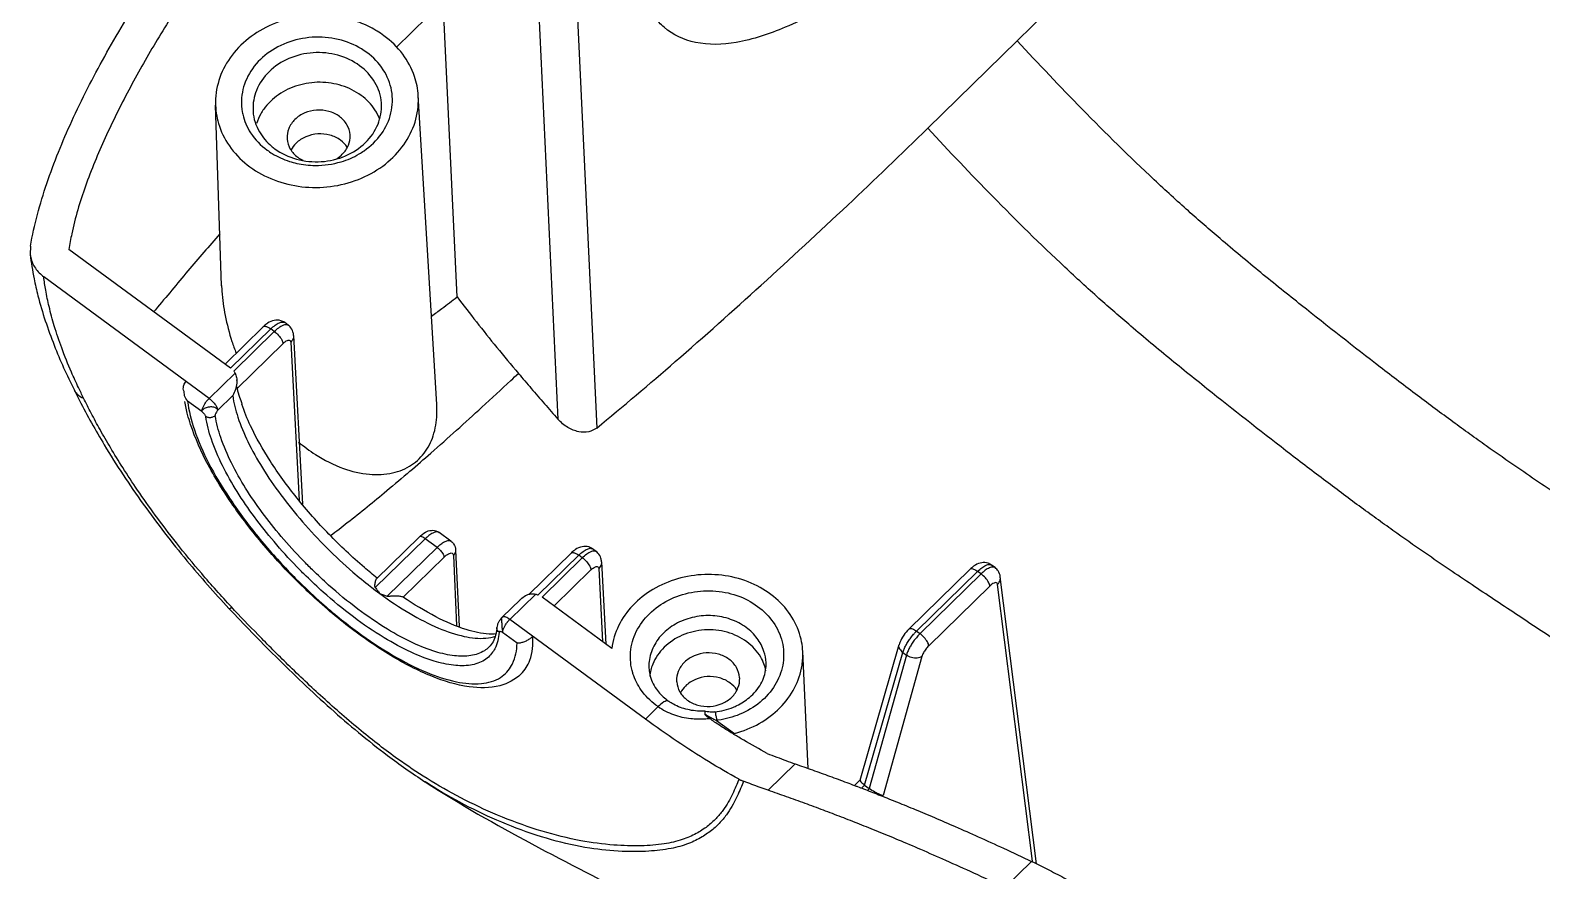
# Model space of a CAD drawing. Header units: inches. Extents: x 157915 to 159347, y -49911 to -48898.
# Drawn here: x 158950.72 to 158983.06, y -49868.74 to -49850.75 of the extents above; entities that cross this region are included whole.
import ezdxf

# ---------------------------------------------------------------- set-up
doc = ezdxf.new("R2010")
doc.units = ezdxf.units.IN
doc.header["$LTSCALE"] = 2
doc.header["$MEASUREMENT"] = 0
doc.layers.get('0').update_dxf_attribs({"linetype": 'CONTINUOUS'})

msp = doc.modelspace()

# ---------------------------------------------------------------- linework, layer by layer
at = {"color": 7, "linetype": 'Continuous'}
for p, q in [((158958.547, -49851.119), (158959.557, -49850.131)), ((158959.854, -49856.457), (158959.557, -49850.131)), ((158961.604, -49850.397), (158962.012, -49859.075)), ((158962.421, -49850.342), (158962.84, -49859.264)), ((158971.837, -49850.975), (158969.925, -49852.847)), ((158959.419, -49858.758), (158959.023, -49852.147)), ((158954.815, -49856.218), (158954.686, -49852.35)), ((158950.726, -49855.373), (158950.721, -49855.549)), ((158955.008, -49857.984), (158951.55, -49855.441)), ((158954.549, -49858.63), (158951.012, -49856.028)), ((158956.241, -49857.063), (158956.166, -49857.008)), ((158954.889, -49857.897), (158955.706, -49857.097)), ((158955.008, -49857.984), (158955.868, -49857.142)), ((158955.074, -49858.047), (158955.942, -49857.197)), ((158955.942, -49857.197), (158955.868, -49857.142)), ((158956.355, -49857.283), (158956.545, -49860.896)), ((158955.145, -49858.42), (158956.129, -49857.456)), ((158956.295, -49857.428), (158956.474, -49860.815)), ((158954.549, -49858.63), (158955.102, -49858.089)), ((158955.142, -49858.25), (158955.14, -49858.231)), ((158951.658, -49858.443), (158951.658, -49858.443)), ((158954.395, -49858.913), (158954.087, -49858.686)), ((158954.735, -49858.883), (158955.055, -49858.57)), ((158959.042, -49861.598), (158958.131, -49862.49)), ((158959.723, -49861.686), (158959.47, -49861.499)), ((158959.172, -49861.634), (158958.104, -49862.679)), ((158958.357, -49862.865), (158959.426, -49861.82)), ((158959.426, -49861.82), (158959.172, -49861.634)), ((158959.821, -49861.878), (158959.898, -49863.516)), ((158962.828, -49861.908), (158962.753, -49861.853)), ((158958.699, -49862.886), (158959.575, -49862.028)), ((158959.773, -49861.994), (158959.843, -49863.493)), ((158961.388, -49862.829), (158962.293, -49861.942)), ((158961.587, -49862.838), (158962.456, -49861.988)), ((158961.67, -49862.884), (158962.53, -49862.042)), ((158962.53, -49862.042), (158962.456, -49861.988)), ((158962.943, -49862.128), (158963.036, -49863.889)), ((158971.362, -49862.253), (158971.287, -49862.198)), ((158961.928, -49863.074), (158962.717, -49862.302)), ((158962.883, -49862.273), (158962.965, -49863.837)), ((158969.52, -49863.567), (158970.827, -49862.288)), ((158969.683, -49863.612), (158970.99, -49862.333)), ((158971.064, -49862.387), (158969.757, -49863.666)), ((158971.064, -49862.387), (158970.99, -49862.333)), ((158972.25, -49868.592), (158971.475, -49862.45)), ((158958.699, -49862.886), (158958.704, -49862.889)), ((158961.535, -49862.82), (158960.982, -49863.361)), ((158963.163, -49863.982), (158961.67, -49862.884)), ((158971.251, -49862.647), (158969.944, -49863.926)), ((158972.164, -49868.538), (158971.416, -49862.612)), ((158954.972, -49863.126), (158954.972, -49863.126)), ((158961.209, -49862.934), (158960.819, -49863.316)), ((158960.704, -49863.533), (158960.705, -49863.532)), ((158960.805, -49863.331), (158960.819, -49863.316)), ((158963.882, -49865.495), (158960.982, -49863.361)), ((158961.136, -49863.871), (158960.828, -49863.644)), ((158969.683, -49863.612), (158969.757, -49863.666)), ((158960.536, -49863.954), (158960.534, -49863.955)), ((158967.366, -49866.552), (158967.249, -49864.047)), ((158968.475, -49866.802), (158969.311, -49863.902)), ((158968.573, -49866.909), (158969.391, -49864.072)), ((158969.466, -49864.127), (158968.672, -49866.982)), ((158969.799, -49864.156), (158968.971, -49867.133)), ((158969.391, -49864.072), (158969.466, -49864.127)), ((158961.224, -49864.53), (158961.246, -49864.508)), ((158963.957, -49864.404), (158963.957, -49864.404)), ((158966.463, -49864.288), (158966.463, -49864.286)), ((158964.154, -49865.229), (158963.882, -49865.495)), ((158965.151, -49865.328), (158965.151, -49865.328)), ((158965.237, -49865.469), (158965.251, -49865.48)), ((158965.406, -49865.523), (158965.788, -49865.804)), ((158967.086, -49866.453), (158966.508, -49867.019)), ((158959.173, -49866.841), (158959.166, -49866.836)), ((158968.478, -49866.796), (158968.356, -49866.916)), ((158968.572, -49866.909), (158968.506, -49866.973)), ((158968.573, -49866.909), (158968.672, -49866.982)), ((158968.632, -49867.022), (158968.673, -49866.983)), ((158972.145, -49868.541), (158971.571, -49869.103))]:
    msp.add_line(p, q, dxfattribs=at)
for points, start_tangent, end_tangent in [([(158977.112, -49835.976), (158977.037, -49837.144), (158976.709, -49838.523), (158976.142, -49840.052), (158975.36, -49841.669), (158974.384, -49843.329), (158973.245, -49844.974), (158971.992, -49846.529), (158970.679, -49847.924), (158969.355, -49849.111), (158968.069, -49850.045), (158966.874, -49850.686), (158965.824, -49851.009), (158964.952, -49851.009), (158964.284, -49850.686), (158964.078, -49850.464)], (0.049817, -0.998758), (-0.600018, 0.799986)), ([(158971.837, -49850.975), (158973.534, -49849.283), (158975.362, -49847.397), (158977.19, -49845.447), (158978.87, -49843.577)], (0.714712, 0.699419), (0.658327, 0.752732)), ([(158950.726, -49855.373), (158951.077, -49854.028), (158951.609, -49852.698), (158952.314, -49851.308), (158953.14, -49849.931), (158954.059, -49848.574), (158954.706, -49847.685), (158955.431, -49846.728), (158956.008, -49845.992)], (0.166281, 0.986078), (0.622296, 0.782782)), ([(158956.352, -49846.83), (158955.6, -49847.808), (158954.757, -49848.954), (158954.037, -49850.001), (158953.4, -49851.017), (158952.829, -49852.031), (158952.325, -49853.055), (158951.902, -49854.088), (158951.61, -49855.105), (158951.55, -49855.441)], (-0.617606, -0.786487), (-0.145992, -0.989286)), ([(158958.117, -49850.752), (158957.773, -49850.586), (158957.179, -49850.441), (158956.565, -49850.445), (158955.967, -49850.597), (158955.449, -49850.883), (158955.038, -49851.285), (158954.778, -49851.761), (158954.685, -49852.284), (158954.686, -49852.35)], (-0.859552, 0.511048), (0.033777, -0.999429)), ([(158957.923, -49851.225), (158957.444, -49850.983), (158956.894, -49850.896), (158956.339, -49850.975), (158955.846, -49851.21), (158955.476, -49851.572), (158955.271, -49852.019), (158955.258, -49852.496), (158955.268, -49852.547)], (-0.805578, 0.59249), (0.219276, -0.975663)), ([(158958.141, -49850.766), (158958.117, -49850.752)], (-0.853053, 0.521825), (-0.859552, 0.511048)), ([(158958.289, -49850.866), (158958.141, -49850.766)], (-0.805578, 0.59249), (-0.853053, 0.521825)), ([(158958.69, -49851.26), (158958.289, -49850.866)], (-0.600241, 0.799819), (-0.805578, 0.59249)), ([(158957.769, -49851.508), (158957.305, -49851.285), (158956.774, -49851.231), (158956.256, -49851.355), (158955.83, -49851.638), (158955.56, -49852.036), (158955.488, -49852.461)], (-0.805578, 0.59249), (0.045377, -0.99897)), ([(158958.439, -49852.519), (158958.452, -49852.042), (158958.273, -49851.593), (158957.923, -49851.225)], (0.228678, 0.973502), (-0.805578, 0.59249)), ([(159003.568, -49874.165), (159002.993, -49873.851), (159002.515, -49873.582), (159002.045, -49873.313), (159001.133, -49872.772), (159000.255, -49872.232), (158999.408, -49871.694), (158997.794, -49870.627), (158997.025, -49870.103), (158996.276, -49869.586), (158995.382, -49868.961), (158994.511, -49868.346), (158992.834, -49867.154), (158992.03, -49866.582), (158991.251, -49866.03), (158990.497, -49865.499), (158989.77, -49864.991), (158988.799, -49864.32), (158987.896, -49863.703), (158987.035, -49863.121), (158986.192, -49862.556), (158985.343, -49861.991), (158984.466, -49861.408), (158983.54, -49860.792), (158983.053, -49860.464), (158982.546, -49860.117), (158981.873, -49859.647), (158981.521, -49859.395), (158981.158, -49859.132), (158980.402, -49858.569), (158979.605, -49857.962), (158977.918, -49856.639), (158977.048, -49855.938), (158976.177, -49855.21), (158975.498, -49854.618), (158974.77, -49853.952), (158973.224, -49852.436), (158971.837, -49850.975)], (-0.880099, 0.474791), (-0.679136, 0.734012)), ([(158958.234, -49852.332), (158958.233, -49852.304), (158958.095, -49851.866), (158957.769, -49851.508)], (-0.045377, 0.99897), (-0.805578, 0.59249)), ([(158959.022, -49852.148), (158958.943, -49851.738), (158958.69, -49851.26)], (-0.060289, 0.998181), (-0.600241, 0.799819)), ([(158957.799, -49852.143), (158957.391, -49851.937), (158956.923, -49851.863), (158956.451, -49851.93), (158956.033, -49852.13), (158955.717, -49852.439)], (-0.805578, 0.59249), (-0.578655, -0.815572)), ([(158955.421, -49853.673), (158955.938, -49853.953), (158956.531, -49854.098), (158957.146, -49854.094), (158957.743, -49853.941), (158958.262, -49853.656), (158958.673, -49853.254), (158958.932, -49852.778), (158959.025, -49852.255), (158959.022, -49852.148)], (0.805578, -0.59249), (-0.060289, 0.998181)), ([(158958.097, -49852.456), (158957.799, -49852.143)], (-0.543449, 0.839442), (-0.805578, 0.59249)), ([(158954.686, -49852.35), (158954.768, -49852.801), (158955.021, -49853.279), (158955.421, -49853.673)], (0.033777, -0.999429), (0.805578, -0.59249)), ([(158955.268, -49852.547), (158955.437, -49852.946), (158955.788, -49853.314)], (0.219276, -0.975663), (0.805578, -0.59249)), ([(158955.488, -49852.461), (158955.489, -49852.488), (158955.627, -49852.927), (158955.883, -49853.23)], (0.045377, -0.99897), (0.762117, -0.647439)), ([(158955.655, -49852.536), (158955.563, -49852.747)], (-0.494363, -0.869256), (-0.299428, -0.954119)), ([(158955.717, -49852.439), (158955.655, -49852.536)], (-0.578655, -0.815572), (-0.494363, -0.869256)), ([(158955.953, -49853.285), (158956.417, -49853.508), (158956.948, -49853.561), (158957.467, -49853.438), (158957.893, -49853.155), (158958.162, -49852.757), (158958.234, -49852.332)], (0.805578, -0.59249), (-0.045377, 0.99897)), ([(158957.337, -49852.595), (158957.109, -49852.486), (158956.848, -49852.46), (158956.593, -49852.52), (158956.384, -49852.659), (158956.252, -49852.855), (158956.216, -49853.064)], (-0.805578, 0.59249), (0.045985, -0.998942)), ([(158957.757, -49853.398), (158957.864, -49853.329), (158958.235, -49852.966), (158958.439, -49852.519)], (0.863305, 0.504682), (0.228678, 0.973502)), ([(158958.197, -49852.653), (158958.097, -49852.456)], (-0.359935, 0.932977), (-0.543449, 0.839442)), ([(158957.565, -49853), (158957.565, -49852.987), (158957.497, -49852.771), (158957.337, -49852.595)], (-0.045985, 0.998942), (-0.805578, 0.59249)), ([(158962.84, -49859.264), (158964.521, -49857.843), (158966.362, -49856.203), (158968.21, -49854.492), (158969.925, -49852.847)], (0.774603, 0.632448), (0.714712, 0.699419)), ([(159001.656, -49876.036), (159001.081, -49875.722), (159000.603, -49875.453), (159000.133, -49875.184), (158999.222, -49874.643), (158998.343, -49874.103), (158997.496, -49873.565), (158995.882, -49872.498), (158995.113, -49871.974), (158994.364, -49871.457), (158993.47, -49870.832), (158992.599, -49870.217), (158990.922, -49869.025), (158990.118, -49868.453), (158989.339, -49867.901), (158988.585, -49867.37), (158987.858, -49866.862), (158986.887, -49866.191), (158985.984, -49865.574), (158985.123, -49864.992), (158984.28, -49864.427), (158983.431, -49863.862), (158982.554, -49863.279), (158981.628, -49862.663), (158981.141, -49862.335), (158980.634, -49861.989), (158979.961, -49861.518), (158979.609, -49861.266), (158979.246, -49861.003), (158978.49, -49860.44), (158977.693, -49859.833), (158976.006, -49858.51), (158975.136, -49857.809), (158974.265, -49857.081), (158973.586, -49856.489), (158972.858, -49855.823), (158971.312, -49854.307), (158969.925, -49852.846)], (-0.880095, 0.474797), (-0.679135, 0.734014)), ([(158956.216, -49853.064), (158956.217, -49853.077), (158956.285, -49853.292), (158956.445, -49853.468)], (0.045985, -0.998942), (0.805578, -0.59249)), ([(158956.408, -49853.167), (158956.299, -49853.313)], (-0.714315, -0.699824), (-0.465606, -0.884992)), ([(158957.361, -49853.103), (158957.133, -49852.994), (158956.872, -49852.968), (158956.617, -49853.029), (158956.408, -49853.167)], (-0.805578, 0.59249), (-0.714315, -0.699824)), ([(158957.287, -49853.492), (158957.398, -49853.404), (158957.53, -49853.209), (158957.565, -49853)], (0.846869, 0.531801), (-0.045985, 0.998942)), ([(158957.503, -49853.252), (158957.361, -49853.103)], (-0.55404, 0.83249), (-0.805578, 0.59249)), ([(158955.788, -49853.314), (158955.899, -49853.389)], (0.805578, -0.59249), (0.853478, -0.521129)), ([(158955.883, -49853.23), (158955.953, -49853.285)], (0.762117, -0.647439), (0.805578, -0.59249)), ([(158955.899, -49853.389), (158956.267, -49853.556)], (0.853478, -0.521129), (0.952375, -0.304929)), ([(158956.423, -49853.598), (158956.817, -49853.643), (158957.372, -49853.564), (158957.757, -49853.398)], (0.975968, -0.217915), (0.863305, 0.504682)), ([(158956.445, -49853.468), (158956.551, -49853.532)], (0.805578, -0.59249), (0.901048, -0.43372)), ([(158956.267, -49853.556), (158956.423, -49853.598)], (0.952375, -0.304929), (0.975968, -0.217915)), ([(158954.775, -49855.107), (158954.095, -49855.9), (158953.403, -49856.731), (158953.366, -49856.776)], (-0.654269, -0.756262), (-0.62646, -0.779453)), ([(158950.721, -49855.549), (158950.803, -49856.067)], (0.11292, -0.993604), (0.196933, -0.980417)), ([(158950.721, -49855.549), (158950.732, -49855.615), (158950.832, -49855.843), (158951.012, -49856.028)], (0.111426, -0.993773), (0.805578, -0.59249)), ([(158950.803, -49856.067), (158950.887, -49856.434), (158951.234, -49857.493), (158951.658, -49858.443)], (0.196933, -0.980417), (0.443225, -0.89641)), ([(158951.753, -49858.399), (158951.603, -49858.068), (158951.394, -49857.548), (158951.236, -49857.078), (158951.125, -49856.664), (158951.053, -49856.313), (158951.011, -49856.028)], (-0.425813, 0.904811), (-0.114703, 0.9934)), ([(158954.815, -49856.213), (158954.821, -49856.336), (158954.892, -49856.856), (158955.037, -49857.41), (158955.126, -49857.659)], (0.033739, -0.999431), (0.36062, -0.932713)), ([(158959.306, -49856.87), (158959.527, -49856.705), (158959.854, -49856.457)], (0.803708, 0.595024), (0.793237, 0.608913)), ([(158959.854, -49856.457), (158960.267, -49856.992), (158960.703, -49857.538), (158961.166, -49858.094)], (0.602417, -0.798182), (0.646067, -0.76328)), ([(158955.78, -49857.034), (158955.706, -49857.097)], (-0.810383, -0.5859), (-0.713399, -0.700758)), ([(158955.707, -49857.098), (158955.715, -49857.091), (158955.779, -49857.093), (158955.868, -49857.142)], (0.652708, 0.75761), (0.805578, -0.59249)), ([(158955.797, -49857.022), (158955.78, -49857.034)], (-0.832446, -0.554106), (-0.810383, -0.5859)), ([(158955.941, -49856.96), (158955.797, -49857.022)], (-0.981746, -0.190194), (-0.832446, -0.554106)), ([(158955.868, -49857.142), (158955.961, -49857.063), (158956.053, -49857.01), (158956.129, -49856.995), (158956.165, -49857.008)], (0.714699, 0.699433), (0.82596, -0.563728)), ([(158956.081, -49856.966), (158955.941, -49856.96)], (-0.959102, 0.28306), (-0.981746, -0.190194)), ([(158955.942, -49857.197), (158956.038, -49857.116), (158956.131, -49857.063), (158956.207, -49857.05)], (0.714686, 0.699445), (0.982257, -0.187541)), ([(158956.165, -49857.007), (158956.081, -49856.966)], (-0.806395, 0.591377), (-0.959102, 0.28306)), ([(158956.207, -49857.05), (158956.24, -49857.063)], (0.982257, -0.187541), (0.820143, -0.572159)), ([(158956.341, -49857.205), (158956.28, -49857.098), (158956.24, -49857.063)], (-0.300205, 0.953875), (-0.805918, 0.592027)), ([(158955.942, -49857.197), (158956.033, -49857.28), (158956.102, -49857.375)], (0.805578, -0.59249), (0.48379, -0.875184)), ([(158956.102, -49857.375), (158956.129, -49857.456)], (0.48379, -0.875184), (0.052591, -0.998616)), ([(158956.129, -49857.456), (158956.177, -49857.416), (158956.224, -49857.389), (158956.262, -49857.383), (158956.286, -49857.398)], (0.714662, 0.69947), (0.604563, -0.796557)), ([(158956.286, -49857.398), (158956.295, -49857.428)], (0.604563, -0.796557), (0.052353, -0.998629)), ([(158956.355, -49857.283), (158956.351, -49857.332), (158956.295, -49857.428)], (0.053502, -0.998568), (-0.714712, -0.699419)), ([(158956.355, -49857.283), (158956.341, -49857.205)], (-0.054124, 0.998534), (-0.300205, 0.953875)), ([(158955.074, -49858.047), (158955.089, -49858.067), (158955.102, -49858.089)], (0.626587, -0.779351), (0.495597, -0.868553)), ([(158953.997, -49858.451), (158954.008, -49858.346), (158954.056, -49858.268)], (-0.069381, 0.99759), (0.714712, 0.699419)), ([(158955.14, -49858.231), (158955.139, -49858.307), (158955.112, -49858.439), (158955.055, -49858.57)], (0.061301, -0.998119), (-0.492719, -0.870188)), ([(158955.102, -49858.089), (158955.135, -49858.186)], (0.493447, -0.869776), (0.168736, -0.985661)), ([(158955.135, -49858.186), (158955.14, -49858.231)], (0.168736, -0.985661), (0.061301, -0.998119)), ([(158958.844, -49860.191), (158959.291, -49859.801), (158960.385, -49858.817), (158961.003, -49858.246), (158961.166, -49858.094)], (0.757471, 0.652869), (0.73093, 0.682452)), ([(158961.166, -49858.094), (158961.441, -49858.417), (158961.723, -49858.744), (158962.012, -49859.075)], (0.646083, -0.763267), (0.659335, -0.751849)), ([(158951.658, -49858.443), (158951.775, -49858.675)], (0.443118, -0.896463), (0.457961, -0.888972)), ([(158951.658, -49858.443), (158951.72, -49858.531), (158951.863, -49858.627)], (0.445861, -0.895102), (0.918561, -0.395278)), ([(158951.863, -49858.627), (158951.753, -49858.399)], (-0.443127, 0.896459), (-0.425813, 0.904811)), ([(158951.775, -49858.675), (158952.306, -49859.627), (158953.136, -49860.891), (158954.073, -49862.105), (158954.972, -49863.126)], (0.457961, -0.888972), (0.682179, -0.731185)), ([(158955.024, -49863.092), (158954.389, -49862.382), (158953.848, -49861.724), (158953.395, -49861.128), (158953.017, -49860.593), (158952.701, -49860.112), (158952.437, -49859.682), (158952.214, -49859.295), (158952.025, -49858.946), (158951.863, -49858.627)], (-0.682149, 0.731213), (-0.443171, 0.896437)), ([(158954.087, -49858.686), (158954.025, -49858.573), (158953.998, -49858.453), (158953.997, -49858.451)], (-0.59236, 0.805673), (-0.069381, 0.99759)), ([(158954.087, -49858.686), (158954.233, -49859.302), (158954.537, -49860.009), (158954.986, -49860.769), (158955.557, -49861.547), (158956.224, -49862.306), (158956.493, -49862.578)], (0.112982, -0.993597), (0.713276, -0.700884)), ([(158954.395, -49858.913), (158954.414, -49858.829), (158954.47, -49858.725), (158954.549, -49858.63)], (-0.04664, 0.998912), (0.714712, 0.699419)), ([(158954.549, -49858.63), (158954.635, -49858.708), (158954.704, -49858.801), (158954.735, -49858.883)], (0.805578, -0.59249), (0.118923, -0.992903)), ([(158955.055, -49858.57), (158955.163, -49859.034)], (0.125098, -0.992144), (0.311369, -0.950289)), ([(158955.143, -49858.379), (158955.145, -49858.42)], (-0.013536, -0.999908), (0.190998, -0.98159)), ([(158955.145, -49858.42), (158955.198, -49858.603), (158955.25, -49858.753)], (0.190998, -0.98159), (0.309656, -0.950849)), ([(158954.089, -49858.978), (158954.027, -49858.698)], (-0.259448, 0.965757), (-0.167145, 0.985932)), ([(158954.151, -49859.187), (158954.089, -49858.978)], (-0.312932, 0.949776), (-0.259448, 0.965757)), ([(158954.735, -49858.883), (158954.693, -49858.838), (158954.606, -49858.814), (158954.505, -49858.824), (158954.425, -49858.861), (158954.395, -49858.913)], (-0.27388, 0.961764), (0.205939, -0.978565)), ([(158954.395, -49858.913), (158954.447, -49858.965), (158954.466, -49858.994), (158954.475, -49859.018)], (0.791227, -0.611523), (0.146075, -0.989273)), ([(158954.679, -49858.998), (158954.634, -49859.028), (158954.607, -49859.038), (158954.579, -49859.043), (158954.551, -49859.043), (158954.524, -49859.039), (158954.475, -49859.018)], (-0.713614, -0.700539), (-0.826371, 0.563126)), ([(158956.42, -49862.23), (158955.937, -49861.697), (158955.517, -49861.166), (158955.149, -49860.626), (158954.835, -49860.068), (158954.597, -49859.505), (158954.475, -49859.018)], (-0.695586, 0.718443), (-0.146076, 0.989273)), ([(158954.735, -49858.883), (158954.694, -49858.943), (158954.681, -49858.973), (158954.678, -49858.997)], (-0.688268, -0.725456), (0.127321, -0.991862)), ([(158956.557, -49862.099), (158956.09, -49861.584), (158955.685, -49861.073), (158955.33, -49860.552), (158955.027, -49860.013), (158954.797, -49859.469), (158954.679, -49858.997)], (-0.695595, 0.718434), (-0.145944, 0.989293)), ([(158958.143, -49862.475), (158957.87, -49862.249), (158957.111, -49861.536), (158956.424, -49860.758), (158955.851, -49859.964), (158955.434, -49859.215), (158955.25, -49858.753)], (-0.78207, 0.623191), (-0.308064, 0.951366)), ([(158956.461, -49859.564), (158956.824, -49859.83), (158957.422, -49860.129), (158957.977, -49860.255), (158958.473, -49860.226), (158958.88, -49860.054), (158959.178, -49859.762), (158959.359, -49859.377), (158959.423, -49858.913), (158959.419, -49858.765)], (0.768848, -0.639431), (-0.0592, 0.998246)), ([(158956.475, -49862.586), (158955.813, -49861.882), (158955.095, -49860.968), (158954.529, -49860.054), (158954.151, -49859.187)], (-0.712675, 0.701494), (-0.312932, 0.949776)), ([(158955.163, -49859.034), (158955.377, -49859.556), (158955.687, -49860.116), (158956.081, -49860.695), (158956.546, -49861.273), (158957.066, -49861.83), (158957.622, -49862.347), (158957.998, -49862.655)], (0.311369, -0.950289), (0.789245, -0.614078)), ([(158962.84, -49859.264), (158962.671, -49859.344), (158962.455, -49859.343), (158962.224, -49859.252), (158962.012, -49859.075)], (-0.774603, -0.632448), (-0.659335, 0.751849)), ([(158958.844, -49860.191), (158958.348, -49860.612), (158957.505, -49861.297), (158957.148, -49861.572)], (-0.757472, -0.652868), (-0.798139, -0.602473)), ([(158959.042, -49861.598), (158959.174, -49861.496)], (0.714712, 0.699419), (0.878628, 0.477506)), ([(158959.172, -49861.634), (158959.1, -49861.594), (158959.049, -49861.592), (158959.043, -49861.598)], (-0.805578, 0.59249), (-0.648607, -0.761124)), ([(158959.47, -49861.5), (158959.456, -49861.492), (158959.402, -49861.488), (158959.331, -49861.513), (158959.252, -49861.564), (158959.172, -49861.634)], (-0.794227, 0.607622), (-0.714712, -0.699419)), ([(158959.174, -49861.496), (158959.306, -49861.455)], (0.878628, 0.477506), (0.996652, 0.08176)), ([(158959.306, -49861.455), (158959.431, -49861.476)], (0.996652, 0.08176), (0.906231, -0.422784)), ([(158959.431, -49861.476), (158959.47, -49861.499)], (0.906231, -0.422784), (0.804558, -0.593874)), ([(158959.426, -49861.82), (158959.505, -49861.751), (158959.584, -49861.699), (158959.655, -49861.674), (158959.71, -49861.678), (158959.723, -49861.686)], (0.714712, 0.699419), (0.794227, -0.607622)), ([(158959.426, -49861.82), (158959.499, -49861.887), (158959.553, -49861.963), (158959.575, -49862.028)], (0.805578, -0.59249), (0.04664, -0.998912)), ([(158959.723, -49861.686), (158959.78, -49861.746), (158959.821, -49861.878)], (0.804558, -0.593874), (0.04664, -0.998912)), ([(158959.821, -49861.878), (158959.818, -49861.917), (158959.773, -49861.994)], (0.047772, -0.998858), (-0.714712, -0.699419)), ([(158962.367, -49861.879), (158962.293, -49861.942)], (-0.810383, -0.5859), (-0.713399, -0.700758)), ([(158962.294, -49861.943), (158962.303, -49861.936), (158962.367, -49861.938), (158962.456, -49861.988)], (0.652708, 0.75761), (0.805578, -0.59249)), ([(158962.385, -49861.867), (158962.367, -49861.879)], (-0.832446, -0.554106), (-0.810383, -0.5859)), ([(158962.529, -49861.805), (158962.385, -49861.867)], (-0.981746, -0.190194), (-0.832446, -0.554106)), ([(158962.456, -49861.988), (158962.549, -49861.908), (158962.64, -49861.855), (158962.717, -49861.84), (158962.753, -49861.853)], (0.714699, 0.699433), (0.82596, -0.563728)), ([(158962.669, -49861.811), (158962.529, -49861.805)], (-0.959102, 0.28306), (-0.981746, -0.190194)), ([(158962.53, -49862.042), (158962.626, -49861.961), (158962.719, -49861.908), (158962.795, -49861.895)], (0.714686, 0.699445), (0.982257, -0.187541)), ([(158962.753, -49861.853), (158962.669, -49861.811)], (-0.806395, 0.591377), (-0.959102, 0.28306)), ([(158962.795, -49861.895), (158962.828, -49861.909)], (0.982257, -0.187541), (0.820143, -0.572159)), ([(158962.929, -49862.05), (158962.867, -49861.943), (158962.828, -49861.908)], (-0.300205, 0.953875), (-0.805918, 0.592027)), ([(158956.628, -49862.439), (158956.42, -49862.23)], (-0.71458, 0.699554), (-0.695586, 0.718443)), ([(158956.759, -49862.302), (158956.557, -49862.099)], (-0.714736, 0.699395), (-0.695595, 0.718434)), ([(158959.575, -49862.028), (158959.623, -49861.987), (158959.671, -49861.956), (158959.713, -49861.941), (158959.746, -49861.943), (158959.766, -49861.962)], (0.714712, 0.699419), (0.486222, -0.873835)), ([(158959.766, -49861.962), (158959.773, -49861.994)], (0.486222, -0.873835), (0.04664, -0.998912)), ([(158962.53, -49862.042), (158962.621, -49862.125), (158962.69, -49862.22)], (0.805578, -0.59249), (0.48379, -0.875184)), ([(158962.69, -49862.22), (158962.717, -49862.302)], (0.48379, -0.875184), (0.052591, -0.998616)), ([(158962.717, -49862.302), (158962.765, -49862.261), (158962.812, -49862.235), (158962.85, -49862.228), (158962.874, -49862.243)], (0.714662, 0.69947), (0.604563, -0.796557)), ([(158962.874, -49862.243), (158962.883, -49862.273)], (0.604563, -0.796557), (0.052353, -0.998629)), ([(158962.943, -49862.128), (158962.938, -49862.178), (158962.883, -49862.273)], (0.053502, -0.998568), (-0.714712, -0.699419)), ([(158962.943, -49862.128), (158962.929, -49862.05)], (-0.054124, 0.998534), (-0.300205, 0.953875)), ([(158970.904, -49862.223), (158970.827, -49862.288)], (-0.813391, -0.581717), (-0.713774, -0.700376)), ([(158970.925, -49862.208), (158970.904, -49862.223)], (-0.840223, -0.542242), (-0.813391, -0.581717)), ([(158971.077, -49862.148), (158970.944, -49862.197), (158970.925, -49862.208)], (-0.989504, -0.144503), (-0.840223, -0.542242)), ([(158970.99, -49862.333), (158971.08, -49862.256), (158971.169, -49862.202), (158971.245, -49862.185), (158971.287, -49862.198)], (0.714704, 0.699427), (0.827465, -0.561517)), ([(158971.212, -49862.159), (158971.077, -49862.148)], (-0.948143, 0.317843), (-0.989504, -0.144503)), ([(158971.362, -49862.254), (158971.319, -49862.24), (158971.243, -49862.257), (158971.154, -49862.31)], (-0.824693, 0.565581), (-0.80611, -0.591766)), ([(158971.287, -49862.198), (158971.212, -49862.159)], (-0.806112, 0.591763), (-0.948143, 0.317843)), ([(158960.632, -49864.038), (158960.441, -49864.231), (158960.139, -49864.34), (158959.78, -49864.343), (158959.361, -49864.253), (158958.869, -49864.064), (158958.291, -49863.753), (158957.635, -49863.308), (158956.987, -49862.775), (158956.628, -49862.439)], (-0.543287, -0.839547), (-0.71458, 0.699554)), ([(158960.534, -49863.955), (158960.438, -49864.031), (158960.147, -49864.136), (158959.8, -49864.14), (158959.395, -49864.053), (158958.921, -49863.869), (158958.362, -49863.57), (158957.73, -49863.14), (158957.104, -49862.625), (158956.759, -49862.302)], (-0.713756, -0.700394), (-0.714736, 0.699395)), ([(158958.104, -49862.679), (158958.097, -49862.66), (158958.096, -49862.639), (158958.097, -49862.617), (158958.1, -49862.594), (158958.103, -49862.572), (158958.107, -49862.55), (158958.112, -49862.528), (158958.119, -49862.509), (158958.128, -49862.493), (158958.131, -49862.489)], (-0.589892, 0.807482), (0.707194, 0.70702)), ([(158967.248, -49864.047), (158967.225, -49863.844), (158967.051, -49863.369), (158966.725, -49862.958), (158966.274, -49862.644), (158965.734, -49862.453), (158965.151, -49862.401), (158964.571, -49862.493), (158964.044, -49862.719), (158963.611, -49863.063), (158963.309, -49863.496), (158963.163, -49863.982)], (-0.046516, 0.998918), (-0.125693, -0.992069)), ([(158970.828, -49862.289), (158970.836, -49862.281), (158970.901, -49862.284), (158970.99, -49862.333)], (0.65061, 0.759412), (0.805578, -0.59249)), ([(158971.154, -49862.31), (158971.064, -49862.387)], (-0.80611, -0.591766), (-0.714702, -0.699429)), ([(158971.223, -49862.566), (158971.155, -49862.471), (158971.064, -49862.387)], (-0.483791, 0.875183), (-0.805578, 0.59249)), ([(158971.251, -49862.647), (158971.223, -49862.566)], (-0.052592, 0.998616), (-0.483791, 0.875183)), ([(158971.416, -49862.612), (158971.405, -49862.584), (158971.379, -49862.573), (158971.341, -49862.582)], (-0.125023, 0.992154), (-0.912783, -0.408445)), ([(158971.475, -49862.449), (158971.429, -49862.324), (158971.362, -49862.253)], (-0.129567, 0.991571), (-0.805108, 0.593128)), ([(158971.416, -49862.612), (158971.471, -49862.513), (158971.475, -49862.45)], (0.699075, 0.715048), (-0.123489, 0.992346)), ([(158961.224, -49864.53), (158960.768, -49864.781), (158960.112, -49864.804), (158959.313, -49864.579), (158958.439, -49864.137), (158957.533, -49863.513), (158956.642, -49862.747), (158956.475, -49862.586)], (-0.714712, -0.699419), (-0.712675, 0.701494)), ([(158956.493, -49862.578), (158956.957, -49863.011), (158957.722, -49863.629), (158958.481, -49864.131), (158959.197, -49864.492), (158959.838, -49864.696), (158960.375, -49864.733), (158960.783, -49864.603), (158961.02, -49864.348)], (0.713276, -0.700884), (0.493587, 0.869696)), ([(158957.998, -49862.655), (158958.02, -49862.672)], (0.789245, -0.614078), (0.791049, -0.611752)), ([(158958.02, -49862.672), (158958.197, -49862.806)], (0.791049, -0.611752), (0.805584, -0.592482)), ([(158958.104, -49862.679), (158958.15, -49862.742), (158958.196, -49862.805)], (0.589892, -0.807482), (0.587795, -0.80901)), ([(158958.196, -49862.805), (158958.277, -49862.836), (158958.357, -49862.865)], (0.938168, -0.346182), (0.937382, -0.348304)), ([(158958.197, -49862.806), (158958.846, -49863.236), (158959.459, -49863.547), (158960.008, -49863.725), (158960.468, -49863.763)], (0.805584, -0.592481), (0.996303, 0.08591)), ([(158958.699, -49862.886), (158958.67, -49862.875), (158958.632, -49862.868), (158958.592, -49862.864), (158958.552, -49862.862), (158958.515, -49862.863), (158958.479, -49862.864), (158958.445, -49862.866), (158958.414, -49862.868), (158958.384, -49862.869), (158958.357, -49862.865)], (-0.884298, 0.466924), (-0.937382, 0.348304)), ([(158960.539, -49863.674), (158960.05, -49863.58), (158959.4, -49863.306), (158958.704, -49862.889)], (-0.99868, 0.051365), (-0.827486, 0.561487)), ([(158961.209, -49862.934), (158961.215, -49862.928), (158961.319, -49862.852), (158961.386, -49862.824)], (0.715105, 0.699017), (0.958144, 0.286288)), ([(158961.386, -49862.824), (158961.428, -49862.815)], (0.958144, 0.286288), (0.988883, 0.148696)), ([(158961.428, -49862.815), (158961.535, -49862.82)], (0.988883, 0.148696), (0.965862, -0.259058)), ([(158961.535, -49862.82), (158961.562, -49862.828), (158961.587, -49862.838)], (0.965334, -0.261016), (0.923149, -0.384441)), ([(158963.632, -49864.569), (158963.611, -49864.506), (158963.565, -49864.061), (158963.688, -49863.623), (158963.968, -49863.24), (158964.374, -49862.95), (158964.866, -49862.782), (158965.392, -49862.756), (158965.899, -49862.872), (158966.333, -49863.12)], (-0.339171, 0.940725), (0.780991, -0.624543)), ([(158971.341, -49862.582), (158971.296, -49862.608), (158971.251, -49862.647)], (-0.912783, -0.408445), (-0.714694, -0.699437)), ([(158954.973, -49863.125), (158954.99, -49863.126), (158955.034, -49863.103)], (0.884322, -0.466877), (0.850602, 0.525811)), ([(158954.973, -49863.126), (158955.966, -49864.151), (158957.151, -49865.271), (158958.364, -49866.273), (158959.166, -49866.835)], (0.681925, -0.731422), (0.839823, -0.54286)), ([(158959.21, -49866.768), (158958.587, -49866.351), (158957.804, -49865.748), (158956.979, -49865.033), (158956.235, -49864.331), (158955.595, -49863.69), (158955.024, -49863.092)], (-0.848594, 0.529045), (-0.682153, 0.731209)), ([(158966.333, -49863.12), (158966.651, -49863.473), (158966.819, -49863.896), (158966.819, -49864.344), (158966.653, -49864.771), (158966.337, -49865.133), (158965.902, -49865.393), (158965.442, -49865.518)], (0.780991, -0.624543), (-0.990394, -0.138275)), ([(158960.705, -49863.532), (158960.694, -49863.622)], (-0.072531, -0.997366), (-0.164484, -0.98638)), ([(158960.753, -49863.636), (158960.719, -49863.596), (158960.709, -49863.572), (158960.705, -49863.548), (158960.704, -49863.533)], (-0.784952, 0.619556), (0.064424, 0.997923)), ([(158960.715, -49863.481), (158960.705, -49863.533)], (-0.309766, -0.950813), (-0.070833, -0.997488)), ([(158960.74, -49863.424), (158960.715, -49863.481)], (-0.479861, -0.877345), (-0.309766, -0.950813)), ([(158960.805, -49863.331), (158960.772, -49863.373), (158960.74, -49863.424)], (-0.646301, -0.763083), (-0.479861, -0.877345)), ([(158960.815, -49863.465), (158960.809, -49863.376), (158960.805, -49863.333)], (-0.031791, 0.999495), (0.142171, -0.989842)), ([(158960.828, -49863.644), (158960.823, -49863.566), (158960.815, -49863.465)], (0.169039, 0.985609), (-0.031791, 0.999495)), ([(158960.982, -49863.361), (158960.897, -49863.313), (158960.832, -49863.308), (158960.82, -49863.317)], (-0.805578, 0.59249), (-0.676976, -0.736005)), ([(158960.847, -49863.56), (158960.903, -49863.456)], (0.375628, 0.92677), (0.561876, 0.827221)), ([(158960.903, -49863.456), (158960.922, -49863.429)], (0.561876, 0.827221), (0.603062, 0.797695)), ([(158960.922, -49863.429), (158960.935, -49863.412)], (0.603062, 0.797695), (0.62855, 0.777769)), ([(158960.935, -49863.412), (158960.982, -49863.361)], (0.62855, 0.777769), (0.714712, 0.699419)), ([(158966.039, -49863.535), (158965.703, -49863.36), (158965.322, -49863.283), (158964.933, -49863.31), (158964.57, -49863.438), (158964.269, -49863.654), (158964.06, -49863.937), (158963.962, -49864.26), (158963.957, -49864.404)], (-0.805578, 0.59249), (0.045972, -0.998943)), ([(158966.463, -49864.286), (158966.418, -49864.046), (158966.273, -49863.767), (158966.039, -49863.535)], (-0.048567, 0.99882), (-0.805578, 0.59249)), ([(158960.468, -49863.763), (158960.684, -49863.719)], (0.996303, 0.08591), (0.946969, 0.321325)), ([(158960.622, -49863.84), (158960.536, -49863.954)], (-0.484021, -0.875056), (-0.714712, -0.699419)), ([(158960.686, -49863.672), (158960.539, -49863.674)], (-0.993821, -0.110997), (-0.99868, 0.051365)), ([(158960.677, -49863.699), (158960.622, -49863.84)], (-0.257831, -0.96619), (-0.484021, -0.875056)), ([(158960.753, -49863.636), (158960.661, -49863.988), (158960.632, -49864.038)], (-0.072531, -0.997366), (-0.543287, -0.839547)), ([(158960.694, -49863.622), (158960.677, -49863.699)], (-0.164484, -0.98638), (-0.257831, -0.96619)), ([(158960.765, -49863.621), (158960.761, -49863.623), (158960.753, -49863.636)], (-0.971714, -0.236162), (-0.07253, -0.997366)), ([(158960.828, -49863.644), (158960.801, -49863.629), (158960.778, -49863.621), (158960.765, -49863.621)], (-0.820019, 0.572336), (-0.971714, -0.236162)), ([(158960.828, -49863.644), (158960.847, -49863.56)], (-0.04664, 0.998912), (0.375628, 0.92677)), ([(158961.475, -49863.724), (158961.418, -49863.772), (158961.348, -49863.815), (158961.274, -49863.847), (158961.201, -49863.867), (158961.136, -49863.871)], (-0.714712, -0.699419), (-0.99751, 0.070532)), ([(158961.223, -49864.529), (158961.409, -49864.236), (158961.475, -49863.724)], (0.707223, 0.706991), (-0.04664, 0.998912)), ([(158966.053, -49863.84), (158965.63, -49863.637), (158965.145, -49863.588), (158964.672, -49863.701), (158964.283, -49863.959), (158964.038, -49864.322)], (-0.805578, 0.59249), (-0.369972, -0.929043)), ([(158966.35, -49864.167), (158966.053, -49863.84)], (-0.502221, 0.864739), (-0.805578, 0.59249)), ([(158969.52, -49863.567), (158969.408, -49863.702), (158969.327, -49863.855), (158969.311, -49863.903)], (-0.714913, -0.699214), (-0.275259, -0.96137)), ([(158969.455, -49863.918), (158969.503, -49863.836)], (0.467441, 0.884024), (0.536835, 0.843687)), ([(158969.503, -49863.836), (158969.559, -49863.755), (158969.62, -49863.679), (158969.629, -49863.669)], (0.536835, 0.843687), (0.664914, 0.74692)), ([(158969.521, -49863.567), (158969.53, -49863.56), (158969.594, -49863.562), (158969.683, -49863.612)], (0.650079, 0.759867), (0.805578, -0.59249)), ([(158969.696, -49863.731), (158969.694, -49863.734), (158969.633, -49863.809), (158969.577, -49863.89)], (-0.657718, -0.753264), (-0.534847, -0.844949)), ([(158969.629, -49863.669), (158969.683, -49863.612)], (0.664914, 0.74692), (0.714701, 0.69943)), ([(158969.757, -49863.666), (158969.696, -49863.731)], (-0.714701, -0.69943), (-0.657718, -0.753264)), ([(158969.944, -49863.926), (158969.917, -49863.845), (158969.848, -49863.75), (158969.757, -49863.666)], (-0.052592, 0.998616), (-0.805578, 0.59249)), ([(158961.04, -49864.309), (158961.136, -49863.871)], (0.442888, 0.896577), (0.027939, 0.99961)), ([(158965.899, -49864.619), (158965.898, -49864.606), (158965.83, -49864.39), (158965.67, -49864.214), (158965.443, -49864.105), (158965.181, -49864.079), (158964.927, -49864.14), (158964.718, -49864.278)], (-0.046624, 0.998912), (-0.714712, -0.699419)), ([(158965.788, -49865.804), (158966.319, -49865.589), (158966.76, -49865.253), (158967.073, -49864.827), (158967.233, -49864.344), (158967.248, -49864.047)], (0.966065, 0.2583), (-0.046516, 0.998918)), ([(158966.462, -49864.464), (158966.35, -49864.167)], (-0.189766, 0.981829), (-0.502221, 0.864739)), ([(158969.311, -49863.903), (158969.31, -49863.904), (158969.321, -49863.991), (158969.391, -49864.072)], (-0.273547, -0.961859), (0.803758, -0.594956)), ([(158969.391, -49864.072), (158969.417, -49863.998), (158969.455, -49863.918)], (0.274778, 0.961508), (0.467441, 0.884024)), ([(158969.577, -49863.89), (158969.529, -49863.973), (158969.492, -49864.053), (158969.466, -49864.127)], (-0.534847, -0.844949), (-0.270158, -0.962816)), ([(158969.799, -49864.156), (158969.699, -49864.19), (158969.577, -49864.179), (158969.466, -49864.127)], (-0.828224, -0.560398), (-0.807394, 0.590012)), ([(158969.944, -49863.926), (158969.912, -49863.96), (158969.882, -49863.998), (158969.854, -49864.038), (158969.83, -49864.079), (158969.812, -49864.119), (158969.799, -49864.156)], (-0.714688, -0.699443), (-0.267819, -0.963469)), ([(158961.02, -49864.348), (158961.04, -49864.309)], (0.493587, 0.869696), (0.442888, 0.896577)), ([(158963.957, -49864.404), (158963.974, -49864.533), (158964.116, -49864.854), (158964.316, -49865.065)], (0.044161, -0.999024), (0.779294, -0.626659)), ([(158964.038, -49864.322), (158963.975, -49864.577)], (-0.369972, -0.929043), (-0.10098, -0.994888)), ([(158964.718, -49864.278), (158964.585, -49864.474), (158964.55, -49864.683)], (-0.714712, -0.699419), (0.046624, -0.998912)), ([(158965.84, -49865.206), (158966.108, -49865.032), (158966.352, -49864.741), (158966.46, -49864.408), (158966.463, -49864.286)], (0.899006, 0.437937), (-0.049472, 0.998776)), ([(158964.154, -49865.229), (158963.822, -49864.915), (158963.632, -49864.569)], (-0.822233, 0.569151), (-0.339171, 0.940725)), ([(158964.55, -49864.683), (158964.551, -49864.696), (158964.618, -49864.912), (158964.778, -49865.088), (158965.006, -49865.197)], (0.046624, -0.998912), (0.963604, -0.267334)), ([(158964.741, -49864.787), (158964.632, -49864.932)], (-0.714712, -0.699419), (-0.465922, -0.884826)), ([(158965.694, -49864.723), (158965.466, -49864.613), (158965.205, -49864.587), (158964.951, -49864.648), (158964.741, -49864.787)], (-0.805296, 0.592873), (-0.714712, -0.699419)), ([(158965.837, -49864.871), (158965.694, -49864.723)], (-0.553566, 0.832805), (-0.805296, 0.592873)), ([(158965.731, -49865.024), (158965.863, -49864.828), (158965.899, -49864.619)], (0.714712, 0.699419), (-0.046624, 0.998912)), ([(158964.382, -49865.116), (158964.372, -49865.109), (158964.278, -49865.129), (158964.154, -49865.229)], (-0.751143, 0.66014), (-0.693845, -0.720124)), ([(158964.316, -49865.065), (158964.383, -49865.115)], (0.779294, -0.626659), (0.822233, -0.569151)), ([(158965.151, -49865.328), (158965.125, -49865.328), (158964.787, -49865.292), (158964.481, -49865.176), (158964.383, -49865.115)], (-0.999567, -0.029439), (-0.821923, 0.569598)), ([(158965.267, -49865.223), (158965.522, -49865.162)], (0.997783, 0.066552), (0.91825, 0.396001)), ([(158965.522, -49865.162), (158965.731, -49865.024)], (0.91825, 0.396001), (0.714712, 0.699419)), ([(158964.154, -49865.229), (158964.481, -49865.397)], (0.82264, -0.568563), (0.940296, -0.340357)), ([(158964.481, -49865.397), (158964.854, -49865.482)], (0.940296, -0.340357), (0.994238, -0.107197)), ([(158964.854, -49865.482), (158965.152, -49865.489)], (0.994238, -0.107197), (0.998161, 0.060622)), ([(158965.006, -49865.197), (158965.267, -49865.223)], (0.963604, -0.267334), (0.997783, 0.066552)), ([(158965.206, -49865.339), (158965.151, -49865.328)], (-0.987595, 0.15702), (-0.972773, 0.23176)), ([(158965.152, -49865.489), (158965.251, -49865.48)], (0.998161, 0.060622), (0.99355, 0.113394)), ([(158965.156, -49865.39), (158965.154, -49865.335)], (0.014546, 0.999894), (-0.989775, 0.142639)), ([(158965.156, -49865.39), (158965.221, -49865.428), (158965.284, -49865.463)], (0.857345, -0.514742), (0.882029, -0.471196)), ([(158965.156, -49865.39), (158965.163, -49865.406), (158965.179, -49865.423), (158965.199, -49865.441), (158965.223, -49865.459), (158965.237, -49865.469)], (-0.014712, -0.999892), (0.803622, -0.59514)), ([(158965.369, -49865.343), (158965.328, -49865.346), (158965.206, -49865.339)], (-0.992871, -0.119194), (-0.987595, 0.15702)), ([(158965.265, -49865.49), (158965.251, -49865.48)], (-0.80828, 0.588799), (-0.806379, 0.591399)), ([(158965.284, -49865.463), (158965.302, -49865.473)], (0.882029, -0.471196), (0.88595, -0.463781)), ([(158965.302, -49865.473), (158965.346, -49865.495)], (0.88595, -0.463781), (0.896132, -0.443787)), ([(158965.369, -49865.343), (158965.764, -49865.24)], (0.99286, 0.119287), (0.923519, 0.383553)), ([(158965.369, -49865.343), (158965.383, -49865.388), (158965.396, -49865.455)], (0.90875, -0.417341), (0.154676, -0.987965)), ([(158965.396, -49865.455), (158965.406, -49865.523)], (0.154676, -0.987965), (0.146968, -0.989141)), ([(158965.764, -49865.24), (158965.84, -49865.206)], (0.923519, 0.383553), (0.899006, 0.437937)), ([(158965.885, -49866.781), (158965.23, -49866.403), (158964.561, -49865.973), (158963.882, -49865.495)], (-0.878467, 0.477803), (-0.805578, 0.59249)), ([(158965.362, -49865.559), (158965.265, -49865.49)], (-0.823091, 0.56791), (-0.80828, 0.588799)), ([(158965.346, -49865.495), (158965.406, -49865.523)], (0.896132, -0.443787), (0.911727, -0.410796)), ([(158965.472, -49865.632), (158965.362, -49865.559)], (-0.842453, 0.53877), (-0.823091, 0.56791)), ([(158965.442, -49865.518), (158965.406, -49865.523)], (-0.990394, -0.138275), (-0.99286, -0.119287)), ([(158965.683, -49865.765), (158965.472, -49865.632)], (-0.850334, 0.526243), (-0.842453, 0.53877)), ([(158965.7, -49865.775), (158965.683, -49865.765)], (-0.850946, 0.525253), (-0.850334, 0.526243)), ([(158965.777, -49865.823), (158965.7, -49865.775)], (-0.853862, 0.5205), (-0.850946, 0.525253)), ([(158965.985, -49865.948), (158965.777, -49865.823)], (-0.861793, 0.50726), (-0.853862, 0.5205)), ([(158966.489, -49866.231), (158965.985, -49865.948)], (-0.881472, 0.472236), (-0.861793, 0.50726)), ([(158966.489, -49866.231), (158966.691, -49866.309), (158966.89, -49866.383), (158967.086, -49866.453)], (0.930213, -0.36702), (0.943792, -0.33054)), ([(158967.086, -49866.453), (158967.455, -49866.584), (158967.824, -49866.717), (158968.19, -49866.853)], (0.943792, -0.33054), (0.936287, -0.351236)), ([(158959.297, -49866.822), (158959.21, -49866.768)], (-0.853583, 0.520957), (-0.848594, 0.529045)), ([(158965.984, -49866.827), (158965.92, -49866.98), (158965.847, -49867.145), (158965.758, -49867.32), (158965.647, -49867.5), (158965.505, -49867.681), (158965.324, -49867.856), (158965.096, -49868.017), (158964.806, -49868.158), (158964.43, -49868.265), (158963.956, -49868.323), (158963.383, -49868.328), (158962.693, -49868.259), (158961.873, -49868.079), (158961.015, -49867.789), (158960.203, -49867.427), (158959.443, -49867.009), (158959.173, -49866.841)], (-0.385189, -0.922838), (-0.840593, 0.541668)), ([(158959.173, -49866.841), (158961.454, -49868.167), (158963.76, -49869.366), (158963.893, -49869.435)], (0.83963, -0.543158), (0.887462, -0.460882)), ([(158963.207, -49868.191), (158962.5, -49868.099), (158961.672, -49867.896), (158960.822, -49867.594), (158960.028, -49867.23), (158959.297, -49866.822)], (-0.99716, 0.07531), (-0.853583, 0.520957)), ([(158965.885, -49866.781), (158965.82, -49866.935), (158965.746, -49867.1), (158965.655, -49867.272), (158965.54, -49867.449), (158965.394, -49867.625), (158965.207, -49867.792), (158964.971, -49867.944), (158964.672, -49868.074), (158964.285, -49868.167), (158963.797, -49868.207), (158963.207, -49868.191)], (-0.379183, -0.925322), (-0.99716, 0.07531)), ([(158965.884, -49866.78), (158965.908, -49866.793), (158965.932, -49866.806)], (0.878464, -0.477809), (0.907817, -0.419367)), ([(158965.932, -49866.806), (158965.958, -49866.816), (158965.984, -49866.827)], (0.907817, -0.419367), (0.932337, -0.36159)), ([(158966.508, -49867.019), (158966.335, -49866.958), (158966.161, -49866.894), (158965.984, -49866.827)], (-0.944305, 0.32907), (-0.932338, 0.361589)), ([(158971.571, -49869.103), (158970.909, -49868.794), (158970.312, -49868.524), (158969.777, -49868.289), (158969.299, -49868.085), (158968.866, -49867.907), (158968.464, -49867.745), (158968.076, -49867.593), (158967.689, -49867.446), (158967.298, -49867.301), (158966.903, -49867.159), (158966.508, -49867.019)], (-0.903647, 0.428277), (-0.944305, 0.32907)), ([(158968.19, -49866.853), (158968.356, -49866.916)], (0.936287, -0.351236), (0.934988, -0.354679)), ([(158968.356, -49866.916), (158968.422, -49866.941)], (0.934988, -0.354679), (0.934454, -0.356083)), ([(158968.422, -49866.941), (158968.551, -49866.99)], (0.934454, -0.356083), (0.933382, -0.358884)), ([(158968.474, -49866.801), (158968.493, -49866.839), (158968.573, -49866.909)], (-0.441585, -0.897219), (0.805578, -0.59249)), ([(158968.551, -49866.99), (158968.589, -49867.005)], (0.933382, -0.358884), (0.93306, -0.35972)), ([(158968.589, -49867.005), (158968.91, -49867.13)], (0.93306, -0.35972), (0.930264, -0.366891)), ([(158968.971, -49867.133), (158968.897, -49867.11), (158968.79, -49867.057), (158968.672, -49866.982)], (-0.988031, 0.154254), (-0.805578, 0.59249)), ([(158968.91, -49867.13), (158969.275, -49867.276)], (0.930264, -0.366891), (0.927029, -0.374989)), ([(158969.275, -49867.276), (158969.657, -49867.432), (158970.066, -49867.604), (158970.512, -49867.797), (158971.003, -49868.014), (158971.545, -49868.261), (158972.145, -49868.541)], (0.927029, -0.374989), (0.903619, -0.428338)), ([(158972.145, -49868.541), (158972.486, -49868.709), (158972.831, -49868.892), (158973.179, -49869.089), (158973.53, -49869.3), (158973.884, -49869.525), (158974.241, -49869.763), (158974.601, -49870.015), (158974.962, -49870.279), (158975.321, -49870.55)], (0.903619, -0.428338), (0.791723, -0.610881))]:
    msp.add_spline(points, degree=3, dxfattribs=dict(at, start_tangent=start_tangent, end_tangent=end_tangent))

doc.saveas('drawing.dxf')
